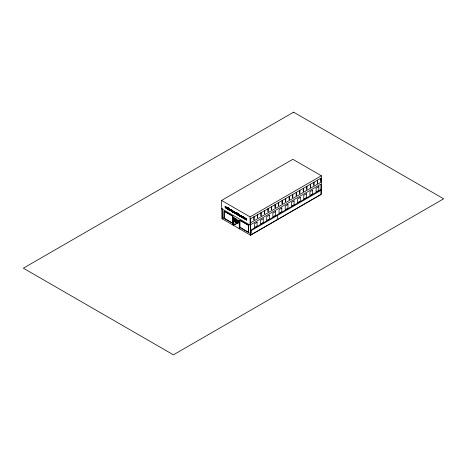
<?xml version="1.0" encoding="UTF-8"?>
<svg xmlns="http://www.w3.org/2000/svg" width="467" height="467" viewBox="0 0 467 467"><rect width="100%" height="100%" fill="white"/><g stroke="black" fill="none" stroke-linecap="round" stroke-linejoin="round"><path stroke-width="0.7" d="M239.84 215.818L239.764 215.281M229.916 209.706L230.213 210.57L230.663 210.535C229.431 210.074 231.702 210.494 230.289 209.461A0.642 0.374 60 0 0 230.05 209.479L229.852 209.66M244.264 217.99L244.434 218.544M244.504 218.509L244.299 217.902M238.736 215.281C239.244 214.318 237.283 212.234 237.756 215.053L238.76 215.345M225.911 207.657L225.579 206.788L225.911 207.757M233.377 211.691C233.874 211.329 233.348 212.654 232.98 212.292L232.98 211.148L234.212 211.44L234.65 213.215L235.52 213.647L235.52 212.503C234.831 212.158 235.053 214.055 234.924 212.158L234.533 212.047L234.924 212.158M233.833 211.639L233.967 211.3M243.33 216.706L243.202 217.05L243.33 216.706L243.815 217.289L243.476 217.476L243.745 218.498L243.202 217.961L243.301 216.992M246.734 219.642L246.039 219.356L246.71 220.004L246.237 218.673A0.642 0.374 60 0 0 246.004 218.684L245.846 218.795M233.599 211.796L233.698 211.738M245.642 218.743L245.788 218.422L245.414 218.644M232.578 210.395L232.7 210.769L232.502 210.413M242.898 217.885C242.717 215.812 241.853 216.805 242.782 217.517M242.677 217.61L242.426 216.56M232.111 210.173C231.865 212.374 231.463 210.004 232.414 210.348L231.924 211.685L231.177 209.747L231.585 209.87L231.848 211.207M236.033 213.536L236.302 213.763M239.022 214.843L239.069 215.48M239.81 215.917L239.863 215.223A0.689 0.397 60 0 0 239.203 214.692L239.133 214.715A0.648 0.374 60 0 0 238.97 214.82M240.131 215.48L240.178 216.122M244.778 218.79L244.731 218.147M230.091 209.934L230.546 210.086L230.161 209.806M245.899 218.813L245.899 219.624L246.611 220.062M246.039 219.146C246.95 219.157 245.776 218.871 246.395 219.35M231.924 211.685L232.414 210.348M238.707 215.357L238.66 214.604M239.332 215.036L239.548 215.701M240.4 215.701L240.558 216.402L240.482 215.725M235.817 213.273L235.817 213.933L236.594 214.265C237.195 213.658 235.753 212.117 235.782 213.11L236.302 213.361L235.946 213.32M239.507 215.725C239.67 214.061 238.596 216.25 240.126 215.696M225.759 207.827L226.01 207.196L225.52 206.782M226.139 208.048L226.139 207.126L225.403 206.437A0.736 0.426 60 0 0 225.147 206.548L225.298 207.768L226.168 208.066M238.631 214.622L237.756 213.547M229.992 209.531L229.951 210.413L230.762 210.798M245.94 218.737L245.998 219.566L246.71 220.004M233.418 211.668L233.278 212.462M239.91 215.865L239.764 215.993A0.654 0.374 60 0 1 239.635 216.069A0.677 0.391 60 0 1 239.11 215.772L239.133 214.715M245.455 218.62L245.315 219.414L245.735 218.69M245.286 218.457L245.689 218.48M245.315 219.414L245.017 218.101L245.735 218.375M238.806 215.299L237.756 215.053M228.439 208.311L228.194 207.914M242.951 217.855L242.729 217.92A0.823 0.479 60 0 1 242.35 217.686L242.402 217.278L242.659 217.54M228.293 207.856L228.538 208.253M242.525 216.904L242.951 217.021L242.443 216.612M241.55 216.846L241.165 217.015L241.165 215.398L241.451 216.49L242.192 216.349L241.743 216.676L242.116 217.569L241.743 216.676M225.573 206.735L225.374 207.348L225.859 207.768M241.451 217.184L241.672 216.752L242.215 217.511M235.228 212.333L234.954 213.168L234.825 212.216M221.562 200.431L292.827 159.294L321.343 175.755L321.343 194.33L250.545 235.205L222.023 218.731L221.562 200.431L250.084 216.898L321.343 175.755M226.454 207.383L226.816 207.622L226.454 207.383L226.454 208.527C227.318 209.14 226.548 206.77 226.752 208.696M227.598 207.57L227.989 207.681L228.118 209.374L227.598 207.57L227.616 209L228.118 209.374M226.723 207.681C227.563 207.091 227.832 209.525 227.055 208.872L227.125 207.961L226.752 207.92M226.454 208.527L226.851 208.638M227.055 208.872L227.447 208.988M228.17 208.37L228.561 208.486L228.468 209.689L228.17 208.37L228.561 208.486M229.204 209.146L229.017 210.004L228.725 208.691L229.081 208.93M228.725 208.691L229.063 208.772M228.17 209.52L228.561 209.63M229.017 210.004L229.297 209.169L229.717 210.296L229.601 209.123L228.993 208.988M229.717 210.296L229.32 210.179L229.39 209.269M228.725 209.835L229.116 209.946M231.177 209.747L231.585 209.87M230.786 210.43L230.663 210.856M232.432 210.833L232.823 210.944L232.724 212.146L232.432 210.833L232.823 210.944M231.568 211.481L232.023 211.627M232.98 211.148L233.342 211.446M232.432 211.977L232.823 212.088M233.932 211.586L233.996 212.672L234.475 213.028L234.212 212.012L234.434 212.759M233.868 211.358L234.212 211.44M232.98 212.292L233.372 212.409M234.113 211.498L234.212 211.744M234.113 211.802L234.446 211.884M234.113 212.065L234.212 212.012M233.815 211.895L233.897 212.73L234.475 213.028M235.129 212.386L235.52 212.503M234.632 211.989L234.703 213.08L235.257 213.337M235.782 213.11L235.777 212.771M236.746 212.847L237.137 212.964C237.785 215.164 236.308 214.96 236.746 212.847L237.137 212.964M235.181 213.565L235.52 213.647M235.981 213.565L236.302 213.565M236.255 214.184L236.594 214.265M237.166 214.709L237.154 214.324M238.053 213.979C238.631 214.505 238.345 214.067 238.053 214.324M238.053 214.563C238.935 215.392 238.427 214.668 238.053 214.96M241.165 215.398L241.55 215.509L241.451 216.49M241.871 216.168L242.192 216.349M241.165 217.015L241.55 217.126M241.573 216.811L241.9 217.33M242.817 217.149L243.149 216.916L243.844 218.439M243.237 216.764L243.576 216.846M243.476 216.904L243.576 217.155M238.479 220.115L237.306 220.792L236.238 220.173M243.476 217.476L243.815 217.558M243.476 217.208L243.815 217.289M239.069 220.897L237.306 221.913L236.238 221.294M239.192 222.298L232.98 225.059L232.98 216.157L224.008 210.973L224.008 218.352M245.017 218.101L245.379 218.393M233.278 225.228L239.483 222.496M239.069 222.018L237.306 223.033L233.267 220.698M245.017 219.245L245.414 219.356M250.435 222.07L250.545 218.795M320.905 181.383L320.794 178.236M250.435 222.928L320.905 182.241L320.905 178.172L250.435 218.86L250.435 235.135L320.905 194.447L320.905 184.121L250.435 224.808M221.562 208.673L250.084 225.135L250.545 224.872L250.545 235.199M320.905 189.614L251.404 229.741L251.404 233.051L250.435 233.605L239.699 227.411M251.404 230.505L320.905 190.378M240.312 215.328L240.213 216.408M233.377 211.405L233.698 211.428M235.677 212.829L235.876 212.835A0.957 0.555 60 0 1 236.191 212.981L236.495 214.324M226.863 207.64L227.347 209.041M229.134 208.947L229.618 210.354M237.265 214.651L236.857 214.225L236.845 212.794M242.752 217.575L242.303 217.33M235.917 213.115L236.203 213.419M236.302 213.361L235.777 213.308L236.033 213.974M230.558 210.529L230.19 210.092M246.506 219.735L246.138 219.297M228.054 209.356L227.698 207.511M232.011 210.232L232.315 210.401M230.19 209.876L230.546 210.086M246.138 219.087L246.494 219.292M241.801 217.383L242.116 217.569M222.467 208.661L222.245 218.86M236.244 219.181L236.781 219.484M234.148 218.241L234.586 218.498M235.981 219.332L236.512 219.642M234.02 218.276L234.714 218.679M233.879 218.393L234.738 218.906M235.596 219.449L235.269 219.257L235.269 219.764L236.349 220.325M235.712 219.49L236.244 219.794M233.751 218.433L234.825 219.076L234.808 221.043L234.183 220.681L234.206 219.216L233.342 218.702L233.342 218.025L239.256 221.411L239.256 228.678M235.917 219.77L236.617 220.173M233.611 218.55L234.049 218.807L234.049 218.124M235.531 219.613L235.864 219.805M233.903 218.737L234.469 219.064M235.975 219.951L235.444 219.642L235.444 218.521M234.259 219.093L235.339 219.694L235.339 220.733L234.714 220.377M233.214 218.743L233.914 219.146M234.825 219.671L234.346 218.801M235.707 220.103L235.175 219.799L235.175 218.673L235.707 218.982L235.742 220.261M235.386 220.08L236.08 220.482M233.938 219.373L233.366 219.046L233.366 220.231L233.938 220.558L233.914 217.955M235.736 220.412L236.214 220.687M233.722 219.402L234.09 219.613M234.183 219.648L234.808 220.004M234.983 220.22L235.812 220.634L235.812 221.819L235.117 221.416L235.07 219.852M235.467 220.57L235.946 220.844L235.946 221.481L235.467 221.206M233.453 219.554L233.821 220.336L233.453 220.126M234.667 220.261L234.265 220.027L234.667 220.879L234.714 219.338M234.802 220.336L235.205 220.57L235.205 219.951L234.265 219.414L234.265 218.217M233.634 220.074L234.206 220.406M234.452 220.529L235.07 220.891M235.386 221.265L236.08 221.667L236.004 220.261M233.564 221.224L237.306 223.384L237.306 219.671M222.245 217.336L232.98 223.53M230.284 209.823L230.447 210.144M242.268 217.412L242.998 217.832L242.612 216.957M244.072 218.632L243.937 217.692A0.648 0.374 60 0 1 244.702 218.13M239.448 215.153L239.553 215.515M244.831 218.089L244.731 218.865A0.654 0.374 60 0 1 244.095 218.649M244.037 218.352L244.171 217.558A0.689 0.397 60 0 1 244.842 218.182M240.972 215.865L240.873 216.635A0.654 0.374 60 0 1 240.102 216.192M227.125 207.961L227.155 208.813M246.039 219.356L246.611 219.741L246.138 218.725A0.642 0.374 60 0 0 245.905 218.743M230.091 210.144L230.663 210.535L230.19 209.52A0.642 0.374 60 0 0 229.957 209.531M231.27 209.689L231.667 211.423M237.055 214.382L237.043 213.016M231.486 209.928L231.749 211.259M243.745 218.498L243.576 217.418M317.49 180.145L317.379 183.414L317.379 180.204M313.97 182.177L313.859 185.452L313.859 182.241M310.444 184.214L310.333 187.483L310.333 184.272M306.918 186.245L306.813 189.52L306.813 186.31M303.398 188.283L303.287 191.552L303.287 188.341M299.872 190.314L299.761 193.589L299.761 190.378M296.352 192.351L296.241 195.62L296.241 192.41M292.827 194.383L292.716 197.658L292.716 194.447M289.301 196.42L289.19 199.689L289.19 196.479M285.781 198.452L285.67 201.726L285.67 198.516M282.255 200.489L282.144 203.758L282.144 200.547M278.735 202.52L278.624 205.795L278.624 202.585M277.345 215.526L277.345 219.595M275.209 204.558L275.098 207.827L275.098 204.616M271.683 206.589L271.572 209.864L271.572 206.653M268.163 208.626L268.052 211.895L268.052 208.685M264.637 210.658L264.526 213.933L264.526 210.722M261.111 212.695L261.006 215.964L261.006 212.754M257.591 214.727L257.48 218.001L257.48 214.791M254.066 216.758L253.955 220.033L253.955 216.822M250.084 216.898L250.084 225.135M248.672 232.589L248.672 225.217L239.699 220.033L239.699 228.935M245.117 218.042L245.117 219.186M241.264 215.345L241.264 216.962M238.152 213.921L238.152 214.265M238.152 214.505L238.152 214.902M237.855 213.489L237.855 214.995M236.238 219.058L236.238 222.415M236.133 219.14L236.133 219.648M235.864 219.292L235.876 220.424M235.607 219.543L235.607 220.582M235.531 219.105L235.596 219.957M235.421 212.555L235.421 213.705M235.473 219.799L235.473 220.412M235.094 218.924L235.094 219.513L234.615 218.649M234.907 218.585L234.907 219.788M234.533 218.06L234.533 219.262M234.177 217.803L234.177 218.988M233.949 222.975L233.949 224.499M233.786 218.282L233.78 219.397M233.418 218.042L233.418 225.31M233.08 211.09L233.08 212.24M232.724 211.002L232.724 212.146M232.531 210.775L232.531 211.919M228.824 208.632L228.824 209.776M228.468 208.539L228.468 209.689M228.27 208.317L228.27 209.461M226.553 207.325L226.553 208.469M239.863 215.941A0.654 0.374 60 0 1 239.092 215.497M240.318 216.355A0.677 0.391 60 0 0 240.756 216.659A0.654 0.374 60 0 0 240.972 216.577L240.873 215.917A0.648 0.374 60 0 0 240.085 215.462M240.318 215.421A0.677 0.391 60 0 1 240.978 215.964M244.171 218.579A0.689 0.397 60 0 0 244.434 218.819A0.654 0.374 60 0 0 244.831 218.807M244.194 218.591A0.654 0.374 60 0 1 244.06 218.363M239.11 214.838A0.677 0.391 60 0 1 239.769 215.38M225.158 206.729C225.117 209.187 227.522 207.266 225.497 206.379A0.736 0.426 60 0 0 225.246 206.49L225.158 206.729M228.486 208.206L228.258 207.891L228.486 208.206M293.585 112.173L23.35 268.192L173.415 354.827L443.65 198.808L293.585 112.173M257.078 222.239L254.34 223.816L254.34 227.592L257.078 226.01L257.078 222.239M263.254 218.673L260.516 220.255L260.516 224.026L263.254 222.444L263.254 218.673M269.43 215.106L266.692 216.688L266.692 220.459L269.43 218.883L269.43 215.106M275.606 211.545L272.868 213.121L272.868 216.892L275.606 215.316L275.606 211.545M281.782 207.978L279.044 209.555L279.044 213.331L281.782 211.749L281.782 207.978M287.952 204.412L285.22 205.994L285.22 209.765L287.952 208.183L287.952 204.412M294.128 200.845L291.396 202.427L291.396 206.198L294.128 204.622L294.128 200.845M300.304 197.284L297.572 198.86L297.572 202.631L300.304 201.055L300.304 197.284M306.48 193.717L303.748 195.294L303.748 199.065L306.48 197.488L306.48 193.717M312.656 190.151L309.925 191.727L309.925 195.504L312.656 193.922L312.656 190.151M318.833 186.584L316.095 188.166L316.095 191.937L318.833 190.355L318.833 186.584M232.776 216.274L224.213 211.329L224.213 218.235L232.776 223.179L232.776 216.274M248.467 225.333L239.904 220.389L239.904 227.289L248.467 232.239L248.467 225.333M234.936 220.109L234.533 219.875L234.936 220.722L234.936 220.109M235.677 220.996L235.199 220.722L235.199 221.358L235.677 221.632L235.677 220.996"/></g></svg>
